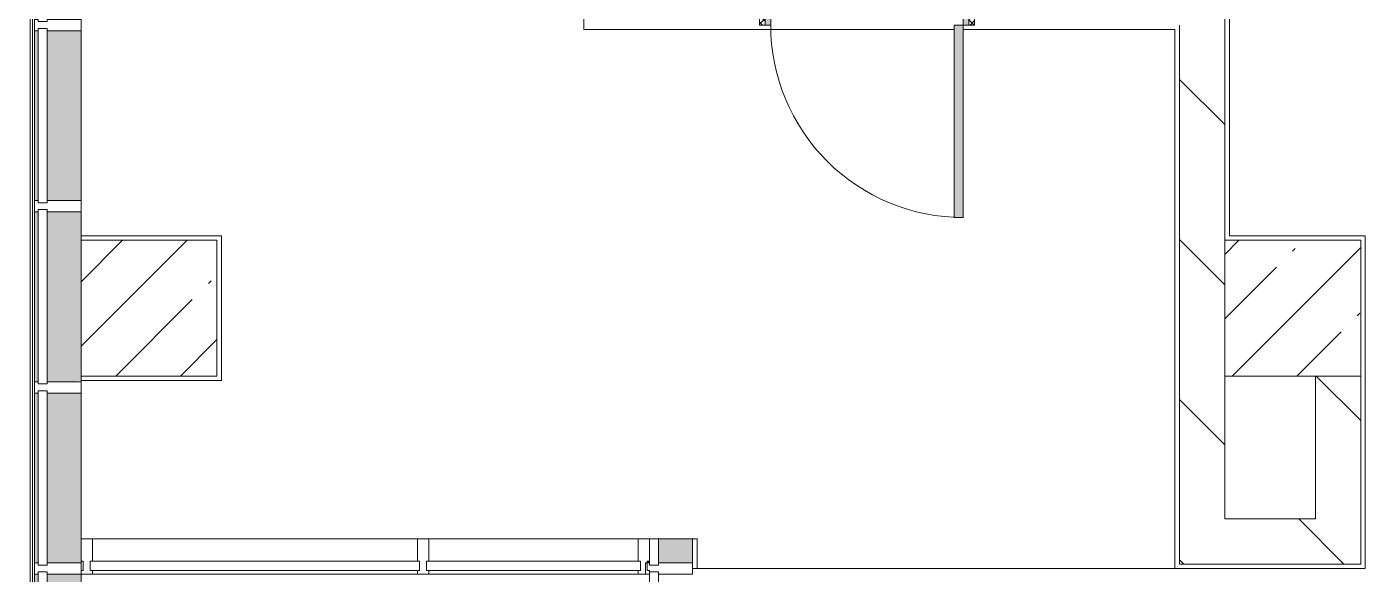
# Model space of a CAD drawing. Header units: millimetres. Extents: x 81610 to 276841, y -8553 to 29000.
# Drawn here: x 153652 to 159561, y 20725 to 23143 of the extents above; entities that cross this region are included whole.
import ezdxf

# ---------------------------------------------------------------- set-up
doc = ezdxf.new("R2010")
doc.units = ezdxf.units.MM
for name, color, linetype, lineweight, true_color in [('A-DETL-GENF-3', 7, 'Continuous', 5, 0xaaaaaa), ('A-DETL-GENF-4', 7, 'Continuous', 5, 0xe2e2e2), ('A-DOOR-3', 7, 'Continuous', 5, 0xe2e2e2), ('A-DOOR-4', 7, 'Continuous', 5, 0xaaaaaa), ('A-DOOR-FRAM-2', 7, 'Continuous', 5, 0xe2e2e2), ('A-DOOR-FRAM-3', 7, 'Continuous', 5, 0xaaaaaa), ('A-FLOR-2', 7, 'Continuous', 5, 0xaaaaaa), ('A-GLAZ-CWMG-3', 7, 'Continuous', 5, 0x383e42)]:
    doc.layers.add(name, color=color, linetype=linetype, lineweight=lineweight, true_color=true_color)
for name, color, linetype, lineweight in [('A-GLAZ-CURT-2', 7, 'Continuous', 5), ('A-GLAZ-CWMG-2', 7, 'Continuous', 5), ('I-WALL-4', 7, 'Continuous', 5), ('S-COLS-3', 7, 'Continuous', 5)]:
    doc.layers.add(name, color=color, linetype=linetype, lineweight=lineweight)
pattern_1 = [(135, (149830.96, 0), (-353.553, -353.553), [])]

# ---------------------------------------------------------------- blocks, each defined once
blk = doc.blocks.new('Системная панель - Стекло - 40мм-V39-1_11_3_птичка')
at = {"layer": 'A-GLAZ-CURT-2'}
for p, q in [((385, 40), (-385, 40)), ((-385, 40), (-385, 0)), ((-385, 0), (385, 0)), ((385, 0), (385, 40))]:
    blk.add_line(p, q, dxfattribs=at)
blk = doc.blocks.new('Прямоугольный импост - Импост структурный с накладкой - 190мм-23186010-1_11_3_птичка')
at = {"layer": 'A-GLAZ-CWMG-3'}
for points in [[(3861.1, 23175.1), (3871.1, 23175.1), (3871.1, 23925.1), (3854.1, 23925.1), (3854.1, 23175.1)], [(4031.1, 23175.1), (4061.1, 23175.1), (4060, 23925.1), (3911.1, 23925.1), (3911.1, 23175.1), (4006.1, 23175.1)]]:
    blk.add_hatch(color=256, dxfattribs=at).paths.add_polyline_path(points)
at = {"layer": 'A-GLAZ-CWMG-2'}
for p, q in [((3854.1, 23175.1), (3854.1, 23925.1)), ((4061.1, 23175.1), (4061.1, 23925.1))]:
    blk.add_line(p, q, dxfattribs=at)
blk = doc.blocks.new('Прямоугольный импост - Импост структурный с накладкой - 190мм-22862219-1_11_3_птичка')
at = {"layer": 'A-GLAZ-CWMG-2'}
for p, q in [((-25, 0), (-25, 17)), ((-25, 17), (25, 17)), ((-15, 0), (-25, 0)), ((-15, -40), (-15, 0)), ((25, 0), (15, 0)), ((15, 0), (15, -40)), ((25, 17), (25, 0)), ((-25, -190), (-25, -40)), ((-25, -40), (-15, -40)), ((15, -40), (25, -40)), ((25, -40), (25, -190)), ((25, -190), (-25, -190))]:
    blk.add_line(p, q, dxfattribs=at)
blk = doc.blocks.new('Системная панель - Стекло - 40мм-23189506-1_11_3_птичка')
at = {"layer": 'A-GLAZ-CURT-2'}
for p, q in [((727.5, 40), (-727.5, 40)), ((-727.5, 40), (-727.5, 0)), ((-727.5, 0), (727.5, 0)), ((727.5, 0), (727.5, 40))]:
    blk.add_line(p, q, dxfattribs=at)
blk = doc.blocks.new('Прямоугольный импост - Импост структурный с накладкой - 160мм-19877844-1_11_3_птичка')
at = {"layer": 'A-GLAZ-CWMG-2'}
for p, q in [((-50, 0), (-50, 17)), ((-50, 17), (0, 17)), ((-40, 0), (-50, 0)), ((-40, -40), (-40, 0)), ((0, 0), (-10, 0)), ((-10, 0), (-10, -40)), ((0, 7), (0, 0)), ((-50, -140), (-50, -40)), ((-50, -40), (-40, -40)), ((-10, -40), (0, -40)), ((0, -40), (0, -140)), ((0, -140), (-50, -140))]:
    blk.add_line(p, q, dxfattribs=at)
blk = doc.blocks.new('Прямоугольный импост - Импост структурный с накладкой - 190мм-24242608-1_11_3_птичка')
at = {"layer": 'A-GLAZ-CWMG-3'}
for points in [[(6610, 20775), (6760, 20775), (6760, 20882), (6610, 20882)], [(6570, 20775), (6570, 20782), (6560, 20782), (6560, 20775)]]:
    blk.add_hatch(color=256, dxfattribs=at).paths.add_polyline_path(points)
at = {"layer": 'A-GLAZ-CWMG-2'}
for p in [(6610, 20882), (6760, 20775)]:
    blk.add_line(p, (6760, 20882), dxfattribs=at)
blk = doc.blocks.new('Прямоугольный импост - Импост структурный с накладкой - 160мм-19877847-1_11_3_птичка')
at = {"layer": 'A-GLAZ-CWMG-2'}
for p, q in [((0, 17), (-50, 17)), ((-50, 17), (-50, 0)), ((-50, 0), (-40, 0)), ((-40, 0), (-40, -40)), ((-10, -40), (-10, 0)), ((-10, 0), (0, 0)), ((0, 0), (0, 17)), ((-40, -40), (-50, -40)), ((-50, -40), (-50, -140)), ((0, -40), (-10, -40)), ((0, -140), (0, -40)), ((-50, -140), (0, -140))]:
    blk.add_line(p, q, dxfattribs=at)
blk = doc.blocks.new('Прямоугольный импост - Импост структурный с накладкой - 160мм-23189503-1_11_3_птичка')
at = {"layer": 'A-GLAZ-CWMG-2'}
for p, q in [((5545, 20882), (4110, 20882)), ((5545, 20725), (4110, 20725))]:
    blk.add_line(p, q, dxfattribs=at)
blk = doc.blocks.new('Системная панель - Стекло - 40мм-23998919-1_11_3_птичка')
at = {"layer": 'A-GLAZ-CURT-2'}
for p, q in [((385, 40), (-385, 40)), ((-385, 40), (-385, 0)), ((385, 0), (385, 40)), ((-385, 0), (385, 0))]:
    blk.add_line(p, q, dxfattribs=at)
blk = doc.blocks.new('Прямоугольный импост - Импост структурный с накладкой - 190мм-23188961-1_11_3_птичка')
at = {"layer": 'A-GLAZ-CWMG-3'}
for points in [[(3871.1, 21150.1), (3871.1, 21525.1), (3854.1, 21525.1), (3854.1, 21150.1), (3861.1, 21150.1)], [(4031.1, 21150.1), (4061.1, 21150.1), (4060, 21525.1), (3911.1, 21525.1), (3911.1, 21150.1), (4006.1, 21150.1)]]:
    blk.add_hatch(color=256, dxfattribs=at).paths.add_polyline_path(points)
at = {"layer": 'A-GLAZ-CWMG-2'}
for p, q in [((3854.1, 21150.1), (3854.1, 21525.1)), ((4061.1, 21150.1), (4061.1, 21525.1))]:
    blk.add_line(p, q, dxfattribs=at)
blk = doc.blocks.new('110_Дверь_СКБ_1Ст_Внутренняя1 - Д-8т 950x2100h_СУ-31746493-1_11_3_птичка')
at = {"layer": 'A-DOOR-3'}
h = blk.add_hatch(color=256, dxfattribs=at)
h.paths.add_polyline_path([(-412.5, 40), (-437.5, 40), (-437.5, -40), (-402.5, -40), (-402.5, 0), (-412.5, 0)])
h.paths.add_polyline_path([(437.5, 40), (437.5, 0), (427.5, 0), (427.5, -40), (462.5, -40), (462.5, 40)])
at = {"layer": 'A-DOOR-4'}
h = blk.add_hatch(dxfattribs=at)
h.set_pattern_fill('FP_137', color=256, style=0, pattern_type=2)
h.set_pattern_definition([(135, (1826.41, 104.685), (-14.14214, -14.14214), []), (225, (1826.41, 104.685), (14.14214, -14.14214), [])])
h.paths.add_polyline_path([(462.5, 40), (462.5, -40), (487.5, -40), (487.5, 40)])
at = {"layer": 'A-DOOR-FRAM-2'}
for points in [[(-412.5, 890), (-412.5, 40), (-372.5, 40), (-372.5, 890)], [(-462.5, -40), (-492.5, -40), (-492.5, -48), (-422.5, -48), (-422.5, -40), (-456.7, -40)], [(456.5, -40), (447.5, -40), (447.5, -48), (517.5, -48), (517.5, -40), (462.5, -40)]]:
    blk.add_hatch(color=256, dxfattribs=at).paths.add_polyline_path(points)
at = {"layer": 'A-DOOR-FRAM-3'}
h = blk.add_hatch(dxfattribs=at)
h.set_pattern_fill('FP_138', color=256, style=0, pattern_type=2)
h.set_pattern_definition([(45, (-296.384, 104.685), (-14.1421, 14.1421), []), (135, (-296.384, 104.685), (-14.1421, -14.1421), [])])
h.paths.add_polyline_path([(-462.5, 40), (-456.7, -40), (-437.5, -40), (-437.5, 40)])
at = {"layer": 'A-DOOR-4'}
for p, q in [((-412.5, 890), (-412.5, 40)), ((-372.5, 890), (-412.5, 890)), ((-372.5, 40), (-372.5, 890)), ((-412.5, 40), (-372.5, 40))]:
    blk.add_line(p, q, dxfattribs=at)
blk.add_arc((-412.5, 40), 850, 360, 90, dxfattribs=at)
at = {"layer": 'A-DOOR-FRAM-3'}
for p, q in [((-437.5, 40), (-462.5, 40)), ((-462.5, 40), (-462.5, -40)), ((-412.5, 40), (-437.5, 40)), ((-437.5, 40), (-437.5, -40)), ((-437.5, -40), (-437.5, 40)), ((-412.5, 0), (-412.5, 40)), ((-402.5, 0), (-412.5, 0)), ((-402.5, -40), (-402.5, 0)), ((437.5, 0), (427.5, 0)), ((427.5, 0), (427.5, -40)), ((437.5, 40), (437.5, 0)), ((462.5, 40), (437.5, 40)), ((462.5, -40), (462.5, 40)), ((487.5, 40), (462.5, 40)), ((462.5, 40), (462.5, -40)), ((487.5, -40), (487.5, 40)), ((-422.5, -40), (-492.5, -40)), ((-492.5, -40), (-492.5, -48)), ((-492.5, -48), (-422.5, -48)), ((-462.5, -40), (-437.5, -40)), ((-422.5, -39), (-437.5, -39)), ((-437.5, -39), (-437.5, -40)), ((-437.5, -40), (-402.5, -40)), ((-437.5, -40), (-422.5, -40)), ((-422.5, -40), (-422.5, -39)), ((-422.5, -48), (-422.5, -40)), ((427.5, -40), (462.5, -40)), ((462.5, -39), (447.5, -39)), ((447.5, -39), (447.5, -40)), ((447.5, -40), (462.5, -40)), ((517.5, -40), (447.5, -40)), ((447.5, -40), (447.5, -48)), ((447.5, -48), (517.5, -48)), ((462.5, -40), (462.5, -39)), ((462.5, -40), (487.5, -40)), ((517.5, -48), (517.5, -40))]:
    blk.add_line(p, q, dxfattribs=at)
blk = doc.blocks.new('Прямоугольный импост - Импост структурный с накладкой - 190мм-23190277-1_11_3_птичка')
at = {"layer": 'A-GLAZ-CWMG-3'}
for points in [[(3861.1, 19950.1), (3871.1, 19950.1), (3871.1, 20725.1), (3854.1, 20725.1), (3854.1, 19950.1)], [(4006.1, 19950.1), (4061.1, 19950.1), (4060, 20725.1), (3911.1, 20725), (3911.1, 19950.1)], [(3871.1, 19950.1), (3911.1, 19950.1), (3910, 20627.1), (3871.1, 20627.1), (3871.1, 20192.4)]]:
    blk.add_hatch(color=256, dxfattribs=at).paths.add_polyline_path(points)
at = {"layer": 'A-GLAZ-CWMG-2'}
for p, q in [((3854.1, 19950.1), (3854.1, 20725.1)), ((4061.1, 19950.1), (4061.1, 20725.1)), ((3871.1, 19950.1), (3871.1, 20627.1)), ((3911.1, 19950.1), (3911.1, 20627.1))]:
    blk.add_line(p, q, dxfattribs=at)
blk = doc.blocks.new('Системная панель - Стекло - 40мм-31929511-1_11_3_птичка')
at = {"layer": 'A-GLAZ-CURT-2'}
for p, q in [((58.5, 40), (-58.5, 40)), ((-58.5, 40), (-58.5, 0)), ((-58.5, 0), (58.5, 0)), ((58.5, 0), (58.5, 40))]:
    blk.add_line(p, q, dxfattribs=at)
blk = doc.blocks.new('Прямоугольный импост - Импост структурный с накладкой - 190мм-23188962-1_11_3_птичка')
at = {"layer": 'A-GLAZ-CWMG-3'}
for points in [[(3861.1, 20775.1), (3871.1, 20775.1), (3871.1, 21150.1), (3854.1, 21150.1), (3854.1, 20775.1)], [(4060, 20775.1), (4061.1, 20775.1), (4060, 21150.1), (3911.1, 21150.1), (3911.1, 20775.1), (4031.1, 20775.1)]]:
    blk.add_hatch(color=256, dxfattribs=at).paths.add_polyline_path(points)
at = {"layer": 'A-GLAZ-CWMG-2'}
for p, q in [((3854.1, 20775.1), (3854.1, 21150.1)), ((4061.1, 20882), (4061.1, 21150.1)), ((4061.1, 20775.1), (4061.1, 20782))]:
    blk.add_line(p, q, dxfattribs=at)
blk = doc.blocks.new('Прямоугольный импост - Импост структурный с накладкой - 190мм-V51-1_11_3_птичка')
at = {"layer": 'A-GLAZ-CWMG-2'}
for p, q in [((-25, 0), (-25, 17)), ((-25, 17), (25, 17)), ((-15, 0), (-25, 0)), ((-15, -40), (-15, 0)), ((25, 17), (25, 0)), ((-25, -190), (-25, -40)), ((-25, -40), (-15, -40)), ((25, -40), (25, -190)), ((25, -190), (-25, -190))]:
    blk.add_line(p, q, dxfattribs=at)
blk = doc.blocks.new('Системная панель - Стекло - 40мм-23770450-1_11_3_птичка')
at = {"layer": 'A-GLAZ-CURT-2'}
for p, q in [((472.5, 40), (-472.5, 40)), ((-472.5, 40), (-472.5, 0)), ((-472.5, 0), (472.5, 0)), ((472.5, 0), (472.5, 40))]:
    blk.add_line(p, q, dxfattribs=at)
blk = doc.blocks.new('Прямоугольный импост - Импост структурный с накладкой - 160мм-23770448-1_11_3_птичка')
at = {"layer": 'A-GLAZ-CWMG-2'}
for p, q in [((6520, 20882), (5595, 20882)), ((6520, 20725), (5595, 20725))]:
    blk.add_line(p, q, dxfattribs=at)
blk = doc.blocks.new('Прямоугольный импост - Импост структурный с накладкой - 160мм-19877843-1_11_3_птичка')
at = {"layer": 'A-GLAZ-CWMG-2'}
for p, q in [((-25, 0), (-25, 17)), ((-25, 17), (25, 17)), ((-15, 0), (-25, 0)), ((-15, -40), (-15, 0)), ((25, 0), (15, 0)), ((15, 0), (15, -40)), ((25, 17), (25, 0)), ((-25, -140), (-25, -40)), ((-25, -40), (-15, -40)), ((15, -40), (25, -40)), ((25, -40), (25, -140)), ((25, -140), (-25, -140))]:
    blk.add_line(p, q, dxfattribs=at)
blk = doc.blocks.new('BSC_Колонна _Прямоугольная - 600х600-V125-1_11_3_птичка')
at = {"layer": 'S-COLS-3'}
h = blk.add_hatch(dxfattribs=at)
h.set_pattern_fill('FP_156', color=256, style=0, pattern_type=2)
h.set_pattern_definition([(45, (-4360, -21900), (-285.123, 285.123), []), (45, (-4074.88, -21900), (-285.123, 285.123), [504.031, -100.806, 16.764, -84.042])])
h.paths.add_polyline_path([(163.6, -300), (300, -300), (300, 300), (-300, 300), (-300, -300), (44.3, -300)])
for p, q in [((300, 300), (-300, 300)), ((-300, 300), (-300, -300)), ((300, -300), (300, 300)), ((-300, -300), (300, -300))]:
    blk.add_line(p, q, dxfattribs=at)
blk = doc.blocks.new('Прямоугольный импост - Импост структурный с накладкой - 190мм-V130-1_11_3_птичка')
at = {"layer": 'A-GLAZ-CWMG-2'}
for p, q in [((-25, 0), (-25, 17)), ((-25, 17), (25, 17)), ((-15, 0), (-25, 0)), ((-15, -40), (-15, 0)), ((25, 17), (25, 0)), ((-25, -190), (-25, -40)), ((-25, -40), (-15, -40)), ((25, -40), (25, -190)), ((25, -190), (-25, -190))]:
    blk.add_line(p, q, dxfattribs=at)
blk = doc.blocks.new('Дверь_Витражная_остекление_ - ДВН_ДАО_Главный вход_1800 в свету 3-32257949-1_11_3_птичка')
at = {"layer": 'A-DETL-GENF-4'}
for points in [[(-707, -109.5), (-707, -17), (-752, -17), (-752, -504), (-707, -504), (-707, -135.7)], [(860, -187.5), (860, -17), (815, -17), (815, -1000), (860, -1000)]]:
    blk.add_hatch(color=256, dxfattribs=at).paths.add_polyline_path(points)
at = {"layer": 'A-DETL-GENF-3'}
for p, q in [((-752, -504), (-752, -17)), ((-752, -17), (-752, -504)), ((-707, -504), (-707, -17)), ((-707, -504), (-707, -17)), ((815, -1000), (815, -17)), ((815, -17), (815, -1000)), ((860, -1000), (860, -17)), ((860, -1000), (860, -17)), ((-752, -80), (-707, -80)), ((-742, -424), (-742, -80)), ((-698, -424), (-698, -80)), ((806, -920), (806, -80)), ((860, -80), (815, -80)), ((850, -920), (850, -80)), ((-752, -424), (-707, -424)), ((-752, -504), (-707, -504)), ((-752, -504), (-707, -504)), ((860, -920), (815, -920)), ((860, -1000), (815, -1000)), ((815, -1000), (860, -1000))]:
    blk.add_line(p, q, dxfattribs=at)
at = {"layer": 'A-DOOR-4'}
for p, q in [((-860, 40), (-752, 40)), ((-860, 0), (-860, 40)), ((-752, 40), (-752, 0)), ((752, 40), (860, 40)), ((752, 0), (752, 40)), ((860, 40), (860, 0)), ((-752, 0), (-860, 0)), ((-752, -504), (-752, -17)), ((860, 0), (752, 0)), ((752, -1000), (752, -17))]:
    blk.add_line(p, q, dxfattribs=at)
for centre, radius, start, end in [((-752, 0), 504, 270, 358.01682), ((752, 0), 1000, 180.98524, 270)]:
    blk.add_arc(centre, radius, start, end, dxfattribs=at)
blk = doc.blocks.new('Системная панель - Стекло - 40мм-V140-1_11_3_птичка')
at = {"layer": 'A-GLAZ-CURT-2'}
for p, q in [((385, 40), (-385, 40)), ((-385, 40), (-385, 0)), ((-385, 0), (385, 0)), ((385, 0), (385, 40))]:
    blk.add_line(p, q, dxfattribs=at)
blk = doc.blocks.new('Прямоугольный импост - Импост структурный с накладкой - 190мм-V141-1_11_3_птичка')
at = {"layer": 'A-GLAZ-CWMG-3'}
for points in [[(3871.1, 21575.1), (3871.1, 22325.1), (3854.1, 22325.1), (3854.1, 21575.1), (3861.1, 21575.1)], [(4006.1, 21575.1), (4061.1, 21580), (4060, 22325.1), (3911.1, 22325.1), (3911.1, 21575.1)]]:
    blk.add_hatch(color=256, dxfattribs=at).paths.add_polyline_path(points)
at = {"layer": 'A-GLAZ-CWMG-2'}
for p, q in [((3854.1, 21575.1), (3854.1, 22325.1)), ((4061.1, 22200), (4061.1, 22325.1)), ((4061.1, 21575.1), (4061.1, 21600))]:
    blk.add_line(p, q, dxfattribs=at)
blk = doc.blocks.new('Прямоугольный импост - Импост структурный с накладкой - 170мм-23186685-1_11_3_птичка')
at = {"layer": 'A-GLAZ-CWMG-2'}
for p, q in [((3836.1, 20672.1), (3836.1, 27150.1)), ((3846.1, 20672.1), (3846.1, 27150.1))]:
    blk.add_line(p, q, dxfattribs=at)
blk = doc.blocks.new('BSC_Колонна _Прямоугольная - 600х600-23998051-1_11_3_птичка')
at = {"layer": 'S-COLS-3'}
h = blk.add_hatch(dxfattribs=at)
h.set_pattern_fill('FP_174', color=256, style=0, pattern_type=2)
h.set_pattern_definition([(45, (-9410, -21900), (-285.123, 285.123), []), (45, (-9124.88, -21900), (-285.123, 285.123), [504.031, -100.806, 16.764, -84.042])])
h.paths.add_polyline_path([(300, -300), (300, 300), (-300, 300), (-300, -300), (2.1, -300)])
for p, q in [((300, 300), (-300, 300)), ((-300, 300), (-300, -300)), ((300, -300), (300, 300)), ((-300, -300), (300, -300))]:
    blk.add_line(p, q, dxfattribs=at)
blk = doc.blocks.new('Дверь_Витражная_СКБ_2Ст - ВН-1_ ДВН_ДАО_Главный вход_1800 в свету 3-31912953-1_11_3_птичка')
at = {"layer": 'A-DETL-GENF-4'}
for points in [[(-777, -17), (-822, -17), (-822, -554), (-777, -554), (-777, -25)], [(768, -25), (768, -17), (723, -17), (723, -1000), (768, -1000), (768, -35)]]:
    blk.add_hatch(color=256, dxfattribs=at).paths.add_polyline_path(points)
at = {"layer": 'A-DETL-GENF-3'}
for p, q in [((732, 40), (732, 0)), ((732, 40), (732, 0)), ((-822, -554), (-822, -17)), ((-822, -17), (-822, -554)), ((-777, -554), (-777, -17)), ((-777, -554), (-777, -17)), ((723, -1000), (723, -17)), ((723, -17), (723, -1000)), ((768, -1000), (768, -17)), ((768, -1000), (768, -17)), ((-822, -80), (-777, -80)), ((-812, -474), (-812, -80)), ((-768, -474), (-768, -80)), ((714, -920), (714, -80)), ((768, -80), (723, -80)), ((758, -920), (758, -80)), ((-822, -474), (-777, -474)), ((-822, -554), (-777, -554)), ((-822, -554), (-777, -554)), ((768, -920), (723, -920)), ((768, -1000), (723, -1000)), ((723, -1000), (768, -1000))]:
    blk.add_line(p, q, dxfattribs=at)
at = {"layer": 'A-DOOR-4'}
for p, q in [((-885, 40), (-777, 40)), ((-885, 0), (-885, 40)), ((-777, 40), (-777, 0)), ((777, 40), (885, 40)), ((777, 0), (777, 40)), ((885, 40), (885, 0)), ((-777, 0), (-885, 0)), ((-822, -554), (-822, -17)), ((732, -1000), (732, -17)), ((885, 0), (777, 0))]:
    blk.add_line(p, q, dxfattribs=at)
for centre, radius, start, end in [((-822, 0), 554, 270, 358.19581), ((732, 0), 1000, 180.98524, 270)]:
    blk.add_arc(centre, radius, start, end, dxfattribs=at)

msp = doc.modelspace()

# ---------------------------------------------------------------- hatches: boundary and pattern name
at = {"layer": 'I-WALL-4'}
h = msp.add_hatch(dxfattribs=at)
h.set_pattern_fill('FP_75', color=256, style=0, pattern_type=2)
h.set_pattern_definition(pattern_1)
h.paths.add_polyline_path([(158741, 20970), (158941, 20970), (158941, 23150), (158741, 23150), (158741, 20980.8)])
h = msp.add_hatch(dxfattribs=at)
h.set_pattern_fill('FP_75', color=256, style=0, pattern_type=2)
h.set_pattern_definition(pattern_1)
h.paths.add_polyline_path([(159541, 20970), (159541, 21600), (159341, 21600), (159341, 20970)])
h = msp.add_hatch(dxfattribs=at)
h.set_pattern_fill('FP_75', color=256, style=0, pattern_type=2)
h.set_pattern_definition(pattern_1)
h.paths.add_polyline_path([(159533.8, 20770), (159541, 20770), (159541, 20970), (158741, 20970), (158741, 20770), (158941, 20770)])

# ---------------------------------------------------------------- linework, layer by layer
at = {"layer": 'A-FLOR-2'}
for p, q in [((156111, 23130), (156111, 25510)), ((158961, 24299), (158961, 22220)), ((157746, 23130), (156111, 23130)), ((158721, 23130), (157786, 23130)), ((158721, 20750), (158721, 23130)), ((153892.1, 22220), (154511, 22220)), ((154511, 22220), (154511, 21580)), ((158961, 22220), (159561, 22220)), ((159561, 22220), (159561, 20750)), ((154511, 21580), (153892.1, 21580)), ((156591, 20882), (156611, 20882)), ((156611, 20882), (156611, 20750)), ((159561, 20750), (156591, 20750))]:
    msp.add_line(p, q, dxfattribs=at)
at = {"layer": 'I-WALL-4'}
for p, q in [((158941, 22200), (158941, 24320)), ((158741, 23150), (158741, 20770)), ((158941, 20970), (158941, 21600)), ((159341, 21600), (159341, 20970)), ((159541, 20770), (159541, 21600)), ((159341, 20970), (158941, 20970)), ((158741, 20770), (159541, 20770))]:
    msp.add_line(p, q, dxfattribs=at)

# ---------------------------------------------------------------- block references
at = {"layer": 'A-DOOR-4'}
for name, p, rotation in [('110_Дверь_СКБ_1Ст_Внутренняя1 - Д-8т 950x2100h_СУ-31746493-1_11_3_птичка', (157373.5, 23190), 180), ('Дверь_Витражная_СКБ_2Ст - ВН-1_ ДВН_ДАО_Главный вход_1800 в свету 3-31912953-1_11_3_птичка', (153702.1, 19850.1), 269.9999999999999), ('Дверь_Витражная_остекление_ - ДВН_ДАО_Главный вход_1800 в свету 3-32257949-1_11_3_птичка', (156401, 19875), 269.9999999999999)]:
    msp.add_blockref(name, p, dxfattribs=dict(at, rotation=rotation))
at = {"layer": 'A-GLAZ-CURT-2', "rotation": 269.9999999999999}
for name, p in [('Системная панель - Стекло - 40мм-V39-1_11_3_птичка', (153702.1, 22750.1)), ('Системная панель - Стекло - 40мм-V140-1_11_3_птичка', (153702.1, 21950.1)), ('Системная панель - Стекло - 40мм-23998919-1_11_3_птичка', (153702.1, 21150.1)), ('Системная панель - Стекло - 40мм-31929511-1_11_3_птичка', (156401, 20823.5))]:
    msp.add_blockref(name, p, dxfattribs=at)
at = {"layer": 'A-GLAZ-CURT-2'}
for name, p in [('Системная панель - Стекло - 40мм-23189506-1_11_3_птичка', (154658.5, 20742)), ('Системная панель - Стекло - 40мм-23770450-1_11_3_птичка', (155888.5, 20742))]:
    msp.add_blockref(name, p, dxfattribs=at)
at = {"layer": 'A-GLAZ-CWMG-2'}
for name, p in [('Прямоугольный импост - Импост структурный с накладкой - 170мм-23186685-1_11_3_птичка', (149831, 0)), ('Прямоугольный импост - Импост структурный с накладкой - 190мм-23186010-1_11_3_птичка', (149831, -800)), ('Прямоугольный импост - Импост структурный с накладкой - 190мм-V141-1_11_3_птичка', (149831, 0)), ('Прямоугольный импост - Импост структурный с накладкой - 190мм-23188961-1_11_3_птичка', (149831, 0)), ('Прямоугольный импост - Импост структурный с накладкой - 190мм-23188962-1_11_3_птичка', (149831, 0)), ('Прямоугольный импост - Импост структурный с накладкой - 160мм-23189503-1_11_3_птичка', (149831, 0)), ('Прямоугольный импост - Импост структурный с накладкой - 160мм-23770448-1_11_3_птичка', (149831, 0)), ('Прямоугольный импост - Импост структурный с накладкой - 190мм-24242608-1_11_3_птичка', (149831, 0)), ('Прямоугольный импост - Импост структурный с накладкой - 190мм-23190277-1_11_3_птичка', (149831, 0))]:
    msp.add_blockref(name, p, dxfattribs=at)
at = {"layer": 'A-GLAZ-CWMG-2', "extrusion": (0, 0, -1)}
for name, p, rotation in [('Прямоугольный импост - Импост структурный с накладкой - 190мм-22862219-1_11_3_птичка', (-153702.1, 23150.1), 270.0000000000001), ('Прямоугольный импост - Импост структурный с накладкой - 190мм-22862219-1_11_3_птичка', (-153702.1, 22350.1), 270.0000000000001), ('Прямоугольный импост - Импост структурный с накладкой - 190мм-22862219-1_11_3_птичка', (-153702.1, 21550.1), 270.0000000000001), ('Прямоугольный импост - Импост структурный с накладкой - 160мм-19877843-1_11_3_птичка', (-155401, 20742), 180), ('Прямоугольный импост - Импост структурный с накладкой - 160мм-19877844-1_11_3_птичка', (-156401, 20742), 180), ('Прямоугольный импост - Импост структурный с накладкой - 190мм-V51-1_11_3_птичка', (-153702.1, 20750.1), 270.0000000000001), ('Прямоугольный импост - Импост структурный с накладкой - 190мм-V130-1_11_3_птичка', (-156401, 20750), 270.0000000000001)]:
    msp.add_blockref(name, p, dxfattribs=dict(at, rotation=rotation))
at = {"layer": 'A-GLAZ-CWMG-2', "rotation": 180}
msp.add_blockref('Прямоугольный импост - Импост структурный с накладкой - 160мм-19877847-1_11_3_птичка', (153891, 20742), dxfattribs=at)
at = {"layer": 'S-COLS-3'}
for name, p in [('BSC_Колонна _Прямоугольная - 600х600-V125-1_11_3_птичка', (154191, 21900)), ('BSC_Колонна _Прямоугольная - 600х600-23998051-1_11_3_птичка', (159241, 21900))]:
    msp.add_blockref(name, p, dxfattribs=at)

doc.saveas('drawing.dxf')
